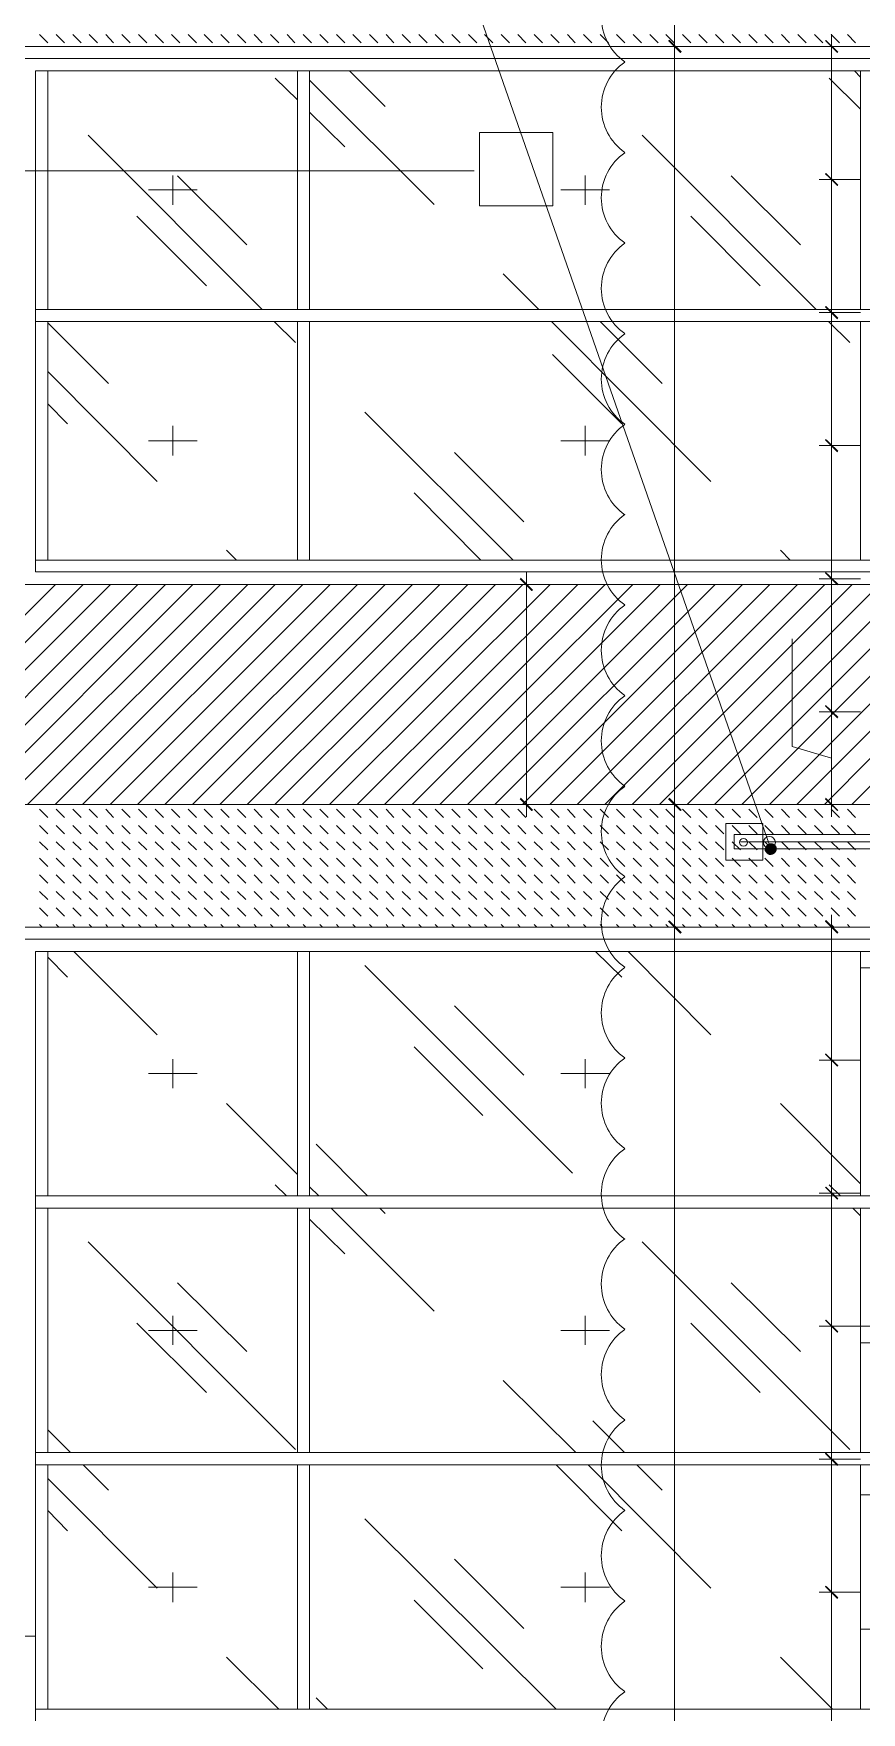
# Model space of a CAD drawing. Header units: millimetres. Extents: x -356862 to 418287, y 0 to 839748.
# Drawn here: x 19.57 to 22.23, y 8.49 to 13.89 of the extents above; entities that cross this region are included whole.
import ezdxf

# ---------------------------------------------------------------- set-up
doc = ezdxf.new("R2010")
doc.units = ezdxf.units.MM
doc.layers.add('PDF _Геометрия', color=7, linetype='Continuous', true_color=0xbababa)
doc.layers.add('PDF _Сплошная заливка', color=7, linetype='Continuous', true_color=0xf50000)

msp = doc.modelspace()

# ---------------------------------------------------------------- linework, layer by layer
at = {"layer": 'PDF _Геометрия', "color": 251, "lineweight": 20, "true_color": 0x545454}
msp.add_lwpolyline([(21.9349, 11.2853), (21.9282, 11.3037), (20.255, 16.0985)], dxfattribs=at)
at = {"layer": 'PDF _Геометрия', "color": 7, "lineweight": 18}
for points in [[(21.6316, 13.8119), (21.6316, 14.2835)], [(22.2299, 13.8502), (21.5932, 13.8502), (22.2299, 13.8502), (22.0966, 13.8502)], [(21.6316, 11.3703), (21.6316, 13.8902)], [(22.1366, 13.3836), (22.1366, 13.8902)], [(22.1366, 13.4619), (22.1366, 12.9553)], [(22.1366, 13.0336), (22.1366, 12.527)], [(22.1366, 12.6053), (22.1366, 12.0986)], [(22.1366, 12.177), (22.1366, 11.6703)], [(22.1899, 12.1186), (21.1149, 12.1186)], [(21.1549, 11.3703), (21.1549, 12.1586)], [(22.1366, 11.5587), (22.0099, 11.597), (22.0099, 11.9436)], [(22.1366, 11.7486), (22.1366, 11.3703)], [(22.2299, 11.7087), (22.0966, 11.7087), (22.1899, 11.7087)], [(22.0966, 11.4103), (22.1899, 11.4103), (21.1149, 11.4103)], [(21.6316, 10.977), (21.6316, 11.4487)], [(21.6316, 7.6705), (21.6316, 11.0553)], [(22.1366, 10.5487), (22.1366, 11.0553)], [(22.2299, 11.0153), (21.5932, 11.0153), (22.2299, 11.0153), (22.0966, 11.0153)], [(22.2299, 10.8837), (24.1181, 10.8837)], [(22.1366, 10.1204), (22.1366, 10.627)], [(22.1366, 10.1987), (22.1366, 9.6921)], [(22.1366, 9.7704), (22.1366, 9.2637)], [(24.1031, 9.6771), (22.2299, 9.6771)], [(22.1366, 9.3421), (22.1366, 8.8354)], [(23.9148, 9.1871), (22.2299, 9.1871)], [(22.1366, 8.9138), (22.1366, 8.4071)], [(19.575, 8.7321), (18.985, 8.7321)], [(22.2299, 8.7554), (23.7248, 8.7554)]]:
    msp.add_lwpolyline(points, dxfattribs=at)
for points in [[(25.5764, 13.8502), (25.5764, 14.2452), (16.6618, 14.2452), (16.6618, 13.8502)], [(22.0966, 13.4219), (22.2299, 13.4219)], [(22.0966, 12.9936), (22.2299, 12.9936)], [(22.0966, 12.5653), (22.2299, 12.5653)], [(22.0966, 12.137), (22.2299, 12.137)], [(24.6315, 11.0153), (24.6315, 11.252), (24.7248, 11.252), (24.7248, 11.4103), (16.6618, 11.4103), (16.6618, 11.0153)], [(21.5932, 11.4103), (22.2299, 11.4103)], [(22.0966, 10.587), (22.2299, 10.587)], [(22.0966, 10.1587), (22.2299, 10.1587)], [(22.0966, 9.7304), (22.2949, 9.7304)], [(22.0966, 9.3021), (22.2299, 9.3021)], [(22.0966, 8.8738), (22.2299, 8.8738)]]:
    msp.add_lwpolyline(points, close=True, dxfattribs=at)
at = {"layer": 'PDF _Геометрия', "color": 1, "lineweight": 20}
msp.add_lwpolyline([(21.7482, 14.1052, 0.52057), (21.4715, 14.0913, 0.52054), (21.4712, 13.801)], format="xyb", dxfattribs=at)
at = {"layer": 'PDF _Геометрия', "color": 161, "lineweight": 9, "true_color": 0x7f9fff}
msp.add_lwpolyline([(15.9051, 11.4103), (15.9051, 13.8502), (16.2285, 13.8502), (16.2285, 12.1186), (19.025, 12.1186), (19.025, 13.8502), (19.5367, 13.8502), (19.5367, 12.1186), (22.2682, 12.1186), (22.2682, 11.4103)], close=True, dxfattribs=at)
at = {"layer": 'PDF _Геометрия', "color": 7, "lineweight": 9}
for points in [[(22.3282, 13.8502), (22.2682, 13.8502), (16.6618, 13.8502)], [(16.6618, 11.4103), (22.2682, 11.4103), (22.3532, 11.4103)], [(22.3149, 11.0153), (22.2682, 11.0153), (16.6618, 11.0153)]]:
    msp.add_lwpolyline(points, dxfattribs=at)
at = {"layer": 'PDF _Геометрия', "color": 7, "lineweight": 5}
msp.add_lwpolyline([(22.2682, 12.1186), (19.5367, 12.1186), (19.5367, 13.8502)], dxfattribs=at)
at = {"layer": 'PDF _Геометрия', "lineweight": 18}
for points in [[(19.615, 13.8619), (19.5883, 13.8886)], [(19.6683, 13.8619), (19.6417, 13.8886)], [(19.7217, 13.8619), (19.695, 13.8886)], [(19.775, 13.8619), (19.7483, 13.8886)], [(19.8267, 13.8619), (19.8017, 13.8886)], [(19.88, 13.8619), (19.8533, 13.8886)], [(19.9333, 13.8619), (19.9067, 13.8886)], [(19.9866, 13.8619), (19.96, 13.8886)], [(20.04, 13.8619), (20.0133, 13.8886)], [(20.0933, 13.8619), (20.0666, 13.8886)], [(20.145, 13.8619), (20.1183, 13.8886)], [(20.1983, 13.8619), (20.1716, 13.8886)], [(20.2516, 13.8619), (20.225, 13.8886)], [(20.305, 13.8619), (20.2783, 13.8886)], [(20.3583, 13.8619), (20.3316, 13.8886)], [(20.41, 13.8619), (20.385, 13.8886)], [(20.4633, 13.8619), (20.4366, 13.8886)], [(20.5166, 13.8619), (20.49, 13.8886)], [(20.57, 13.8619), (20.5433, 13.8886)], [(20.6233, 13.8619), (20.5966, 13.8886)], [(20.6766, 13.8619), (20.65, 13.8886)], [(20.7283, 13.8619), (20.7033, 13.8886)], [(20.7816, 13.8619), (20.7549, 13.8886)], [(20.8349, 13.8619), (20.8083, 13.8886)], [(20.8883, 13.8619), (20.8616, 13.8886)], [(20.9416, 13.8619), (20.9149, 13.8886)], [(20.9949, 13.8619), (20.9683, 13.8886)], [(21.0466, 13.8619), (21.0199, 13.8886)], [(21.0999, 13.8619), (21.0733, 13.8886)], [(21.1533, 13.8619), (21.1266, 13.8886)], [(21.2066, 13.8619), (21.1799, 13.8886)], [(21.2599, 13.8619), (21.2333, 13.8886)], [(21.3116, 13.8619), (21.2866, 13.8886)], [(21.3649, 13.8619), (21.3383, 13.8886)], [(21.4183, 13.8619), (21.3916, 13.8886)], [(21.4716, 13.8619), (21.4449, 13.8886)], [(21.5249, 13.8619), (21.4983, 13.8886)], [(21.5782, 13.8619), (21.5516, 13.8886)], [(21.6299, 13.8619), (21.6032, 13.8886)], [(21.6832, 13.8619), (21.6566, 13.8886)], [(21.7366, 13.8619), (21.7099, 13.8886)], [(21.7899, 13.8619), (21.7632, 13.8886)], [(21.8432, 13.8619), (21.8166, 13.8886)], [(21.8966, 13.8619), (21.8699, 13.8886)], [(21.9482, 13.8619), (21.9216, 13.8886)], [(22.0016, 13.8619), (21.9749, 13.8886)], [(22.0549, 13.8619), (22.0282, 13.8886)], [(22.1082, 13.8619), (22.0816, 13.8886)], [(22.1616, 13.8619), (22.1349, 13.8886)], [(22.2132, 13.8619), (22.1882, 13.8886)], [(19.615, 11.3687), (19.5883, 11.3953)], [(19.6683, 11.3687), (19.6417, 11.3953)], [(19.7217, 11.3687), (19.695, 11.3953)], [(19.775, 11.3687), (19.7483, 11.3953)], [(19.8267, 11.3687), (19.8017, 11.3953)], [(19.88, 11.3687), (19.8533, 11.3953)], [(19.9333, 11.3687), (19.9067, 11.3953)], [(19.9866, 11.3687), (19.96, 11.3953)], [(20.04, 11.3687), (20.0133, 11.3953)], [(20.0933, 11.3687), (20.0666, 11.3953)], [(20.145, 11.3687), (20.1183, 11.3953)], [(20.1983, 11.3687), (20.1716, 11.3953)], [(20.2516, 11.3687), (20.225, 11.3953)], [(20.305, 11.3687), (20.2783, 11.3953)], [(20.3583, 11.3687), (20.3316, 11.3953)], [(20.41, 11.3687), (20.385, 11.3953)], [(20.4633, 11.3687), (20.4366, 11.3953)], [(20.5166, 11.3687), (20.49, 11.3953)], [(20.57, 11.3687), (20.5433, 11.3953)], [(20.6233, 11.3687), (20.5966, 11.3953)], [(20.6766, 11.3687), (20.65, 11.3953)], [(20.7283, 11.3687), (20.7033, 11.3953)], [(20.7816, 11.3687), (20.7549, 11.3953)], [(20.8349, 11.3687), (20.8083, 11.3953)], [(20.8883, 11.3687), (20.8616, 11.3953)], [(20.9416, 11.3687), (20.9149, 11.3953)], [(20.9949, 11.3687), (20.9683, 11.3953)], [(21.0466, 11.3687), (21.0199, 11.3953)], [(21.0999, 11.3687), (21.0733, 11.3953)], [(21.1533, 11.3687), (21.1266, 11.3953)], [(21.2066, 11.3687), (21.1799, 11.3953)], [(21.2599, 11.3687), (21.2333, 11.3953)], [(21.3116, 11.3687), (21.2866, 11.3953)], [(21.3649, 11.3687), (21.3383, 11.3953)], [(21.4183, 11.3687), (21.3916, 11.3953)], [(21.4716, 11.3687), (21.4449, 11.3953)], [(21.5249, 11.3687), (21.4983, 11.3953)], [(21.5782, 11.3687), (21.5516, 11.3953)], [(21.6299, 11.3687), (21.6032, 11.3953)], [(21.6832, 11.3687), (21.6566, 11.3953)], [(21.7366, 11.3687), (21.7099, 11.3953)], [(21.7899, 11.3687), (21.7632, 11.3953)], [(21.8432, 11.3687), (21.8166, 11.3953)], [(21.8966, 11.3687), (21.8699, 11.3953)], [(21.9482, 11.3687), (21.9216, 11.3953)], [(22.0016, 11.3687), (21.9749, 11.3953)], [(22.0549, 11.3687), (22.0282, 11.3953)], [(22.1082, 11.3687), (22.0816, 11.3953)], [(22.1616, 11.3687), (22.1349, 11.3953)], [(22.2132, 11.3687), (22.1882, 11.3953)], [(19.615, 11.3153), (19.5883, 11.342)], [(19.6683, 11.3153), (19.6417, 11.342)], [(19.7217, 11.3153), (19.695, 11.342)], [(19.775, 11.3153), (19.7483, 11.342)], [(19.8267, 11.3153), (19.8017, 11.342)], [(19.88, 11.3153), (19.8533, 11.342)], [(19.9333, 11.3153), (19.9067, 11.342)], [(19.9866, 11.3153), (19.96, 11.342)], [(20.04, 11.3153), (20.0133, 11.342)], [(20.0933, 11.3153), (20.0666, 11.342)], [(20.145, 11.3153), (20.1183, 11.342)], [(20.1983, 11.3153), (20.1716, 11.342)], [(20.2516, 11.3153), (20.225, 11.342)], [(20.305, 11.3153), (20.2783, 11.342)], [(20.3583, 11.3153), (20.3316, 11.342)], [(20.41, 11.3153), (20.385, 11.342)], [(20.4633, 11.3153), (20.4366, 11.342)], [(20.5166, 11.3153), (20.49, 11.342)], [(20.57, 11.3153), (20.5433, 11.342)], [(20.6233, 11.3153), (20.5966, 11.342)], [(20.6766, 11.3153), (20.65, 11.342)], [(20.7283, 11.3153), (20.7033, 11.342)], [(20.7816, 11.3153), (20.7549, 11.342)], [(20.8349, 11.3153), (20.8083, 11.342)], [(20.8883, 11.3153), (20.8616, 11.342)], [(20.9416, 11.3153), (20.9149, 11.342)], [(20.9949, 11.3153), (20.9683, 11.342)], [(21.0466, 11.3153), (21.0199, 11.342)], [(21.0999, 11.3153), (21.0733, 11.342)], [(21.1533, 11.3153), (21.1266, 11.342)], [(21.2066, 11.3153), (21.1799, 11.342)], [(21.2599, 11.3153), (21.2333, 11.342)], [(21.3116, 11.3153), (21.2866, 11.342)], [(21.3649, 11.3153), (21.3383, 11.342)], [(21.4183, 11.3153), (21.3916, 11.342)], [(21.4716, 11.3153), (21.4449, 11.342)], [(21.5249, 11.3153), (21.4983, 11.342)], [(21.5782, 11.3153), (21.5516, 11.342)], [(21.6299, 11.3153), (21.6032, 11.342)], [(21.6832, 11.3153), (21.6566, 11.342)], [(21.7366, 11.3153), (21.7099, 11.342)], [(21.7899, 11.3153), (21.7632, 11.342)], [(21.8432, 11.3153), (21.8166, 11.342)], [(21.8966, 11.3153), (21.8699, 11.342)], [(21.9482, 11.3153), (21.9216, 11.342)], [(22.0016, 11.3153), (21.9749, 11.342)], [(22.0549, 11.3153), (22.0282, 11.342)], [(22.1082, 11.3153), (22.0816, 11.342)], [(22.1616, 11.3153), (22.1349, 11.342)], [(22.2132, 11.3153), (22.1882, 11.342)], [(19.615, 11.2637), (19.5883, 11.2903)], [(19.6683, 11.2637), (19.6417, 11.2903)], [(19.7217, 11.2637), (19.695, 11.2903)], [(19.775, 11.2637), (19.7483, 11.2903)], [(19.8267, 11.2637), (19.8017, 11.2903)], [(19.88, 11.2637), (19.8533, 11.2903)], [(19.9333, 11.2637), (19.9067, 11.2903)], [(19.9866, 11.2637), (19.96, 11.2903)], [(20.04, 11.2637), (20.0133, 11.2903)], [(20.0933, 11.2637), (20.0666, 11.2903)], [(20.145, 11.2637), (20.1183, 11.2903)], [(20.1983, 11.2637), (20.1716, 11.2903)], [(20.2516, 11.2637), (20.225, 11.2903)], [(20.305, 11.2637), (20.2783, 11.2903)], [(20.3583, 11.2637), (20.3316, 11.2903)], [(20.41, 11.2637), (20.385, 11.2903)], [(20.4633, 11.2637), (20.4366, 11.2903)], [(20.5166, 11.2637), (20.49, 11.2903)], [(20.57, 11.2637), (20.5433, 11.2903)], [(20.6233, 11.2637), (20.5966, 11.2903)], [(20.6766, 11.2637), (20.65, 11.2903)], [(20.7283, 11.2637), (20.7033, 11.2903)], [(20.7816, 11.2637), (20.7549, 11.2903)], [(20.8349, 11.2637), (20.8083, 11.2903)], [(20.8883, 11.2637), (20.8616, 11.2903)], [(20.9416, 11.2637), (20.9149, 11.2903)], [(20.9949, 11.2637), (20.9683, 11.2903)], [(21.0466, 11.2637), (21.0199, 11.2903)], [(21.0999, 11.2637), (21.0733, 11.2903)], [(21.1533, 11.2637), (21.1266, 11.2903)], [(21.2066, 11.2637), (21.1799, 11.2903)], [(21.2599, 11.2637), (21.2333, 11.2903)], [(21.3116, 11.2637), (21.2866, 11.2903)], [(21.3649, 11.2637), (21.3383, 11.2903)], [(21.4183, 11.2637), (21.3916, 11.2903)], [(21.4716, 11.2637), (21.4449, 11.2903)], [(21.5249, 11.2637), (21.4983, 11.2903)], [(21.5782, 11.2637), (21.5516, 11.2903)], [(21.6299, 11.2637), (21.6032, 11.2903)], [(21.6832, 11.2637), (21.6566, 11.2903)], [(21.7366, 11.2637), (21.7099, 11.2903)], [(21.7899, 11.2637), (21.7632, 11.2903)], [(21.8432, 11.2637), (21.8166, 11.2903)], [(21.8966, 11.2637), (21.8699, 11.2903)], [(21.9482, 11.2637), (21.9216, 11.2903)], [(22.0016, 11.2637), (21.9749, 11.2903)], [(22.0549, 11.2637), (22.0282, 11.2903)], [(22.1082, 11.2637), (22.0816, 11.2903)], [(22.1616, 11.2637), (22.1349, 11.2903)], [(22.2132, 11.2637), (22.1882, 11.2903)], [(19.615, 11.2103), (19.5883, 11.237)], [(19.6683, 11.2103), (19.6417, 11.237)], [(19.7217, 11.2103), (19.695, 11.237)], [(19.775, 11.2103), (19.7483, 11.237)], [(19.8267, 11.2103), (19.8017, 11.237)], [(19.88, 11.2103), (19.8533, 11.237)], [(19.9333, 11.2103), (19.9067, 11.237)], [(19.9866, 11.2103), (19.96, 11.237)], [(20.04, 11.2103), (20.0133, 11.237)], [(20.0933, 11.2103), (20.0666, 11.237)], [(20.145, 11.2103), (20.1183, 11.237)], [(20.1983, 11.2103), (20.1716, 11.237)], [(20.2516, 11.2103), (20.225, 11.237)], [(20.305, 11.2103), (20.2783, 11.237)], [(20.3583, 11.2103), (20.3316, 11.237)], [(20.41, 11.2103), (20.385, 11.237)], [(20.4633, 11.2103), (20.4366, 11.237)], [(20.5166, 11.2103), (20.49, 11.237)], [(20.57, 11.2103), (20.5433, 11.237)], [(20.6233, 11.2103), (20.5966, 11.237)], [(20.6766, 11.2103), (20.65, 11.237)], [(20.7283, 11.2103), (20.7033, 11.237)], [(20.7816, 11.2103), (20.7549, 11.237)], [(20.8349, 11.2103), (20.8083, 11.237)], [(20.8883, 11.2103), (20.8616, 11.237)], [(20.9416, 11.2103), (20.9149, 11.237)], [(20.9949, 11.2103), (20.9683, 11.237)], [(21.0466, 11.2103), (21.0199, 11.237)], [(21.0999, 11.2103), (21.0733, 11.237)], [(21.1533, 11.2103), (21.1266, 11.237)], [(21.2066, 11.2103), (21.1799, 11.237)], [(21.2599, 11.2103), (21.2333, 11.237)], [(21.3116, 11.2103), (21.2866, 11.237)], [(21.3649, 11.2103), (21.3383, 11.237)], [(21.4183, 11.2103), (21.3916, 11.237)], [(21.4716, 11.2103), (21.4449, 11.237)], [(21.5249, 11.2103), (21.4983, 11.237)], [(21.5782, 11.2103), (21.5516, 11.237)], [(21.6299, 11.2103), (21.6032, 11.237)], [(21.6832, 11.2103), (21.6566, 11.237)], [(21.7366, 11.2103), (21.7099, 11.237)], [(21.7899, 11.2103), (21.7632, 11.237)], [(21.8432, 11.2103), (21.8166, 11.237)], [(21.8966, 11.2103), (21.8699, 11.237)], [(21.9482, 11.2103), (21.9216, 11.237)], [(22.0016, 11.2103), (21.9749, 11.237)], [(22.0549, 11.2103), (22.0282, 11.237)], [(22.1082, 11.2103), (22.0816, 11.237)], [(22.1616, 11.2103), (22.1349, 11.237)], [(22.2132, 11.2103), (22.1882, 11.237)], [(19.615, 11.157), (19.5883, 11.1837)], [(19.6683, 11.157), (19.6417, 11.1837)], [(19.7217, 11.157), (19.695, 11.1837)], [(19.775, 11.157), (19.7483, 11.1837)], [(19.8267, 11.157), (19.8017, 11.1837)], [(19.88, 11.157), (19.8533, 11.1837)], [(19.9333, 11.157), (19.9067, 11.1837)], [(19.9866, 11.157), (19.96, 11.1837)], [(20.04, 11.157), (20.0133, 11.1837)], [(20.0933, 11.157), (20.0666, 11.1837)], [(20.145, 11.157), (20.1183, 11.1837)], [(20.1983, 11.157), (20.1716, 11.1837)], [(20.2516, 11.157), (20.225, 11.1837)], [(20.305, 11.157), (20.2783, 11.1837)], [(20.3583, 11.157), (20.3316, 11.1837)], [(20.41, 11.157), (20.385, 11.1837)], [(20.4633, 11.157), (20.4366, 11.1837)], [(20.5166, 11.157), (20.49, 11.1837)], [(20.57, 11.157), (20.5433, 11.1837)], [(20.6233, 11.157), (20.5966, 11.1837)], [(20.6766, 11.157), (20.65, 11.1837)], [(20.7283, 11.157), (20.7033, 11.1837)], [(20.7816, 11.157), (20.7549, 11.1837)], [(20.8349, 11.157), (20.8083, 11.1837)], [(20.8883, 11.157), (20.8616, 11.1837)], [(20.9416, 11.157), (20.9149, 11.1837)], [(20.9949, 11.157), (20.9683, 11.1837)], [(21.0466, 11.157), (21.0199, 11.1837)], [(21.0999, 11.157), (21.0733, 11.1837)], [(21.1533, 11.157), (21.1266, 11.1837)], [(21.2066, 11.157), (21.1799, 11.1837)], [(21.2599, 11.157), (21.2333, 11.1837)], [(21.3116, 11.157), (21.2866, 11.1837)], [(21.3649, 11.157), (21.3383, 11.1837)], [(21.4183, 11.157), (21.3916, 11.1837)], [(21.4716, 11.157), (21.4449, 11.1837)], [(21.5249, 11.157), (21.4983, 11.1837)], [(21.5782, 11.157), (21.5516, 11.1837)], [(21.6299, 11.157), (21.6032, 11.1837)], [(21.6832, 11.157), (21.6566, 11.1837)], [(21.7366, 11.157), (21.7099, 11.1837)], [(21.7899, 11.157), (21.7632, 11.1837)], [(21.8432, 11.157), (21.8166, 11.1837)], [(21.8966, 11.157), (21.8699, 11.1837)], [(21.9482, 11.157), (21.9216, 11.1837)], [(22.0016, 11.157), (21.9749, 11.1837)], [(22.0549, 11.157), (22.0282, 11.1837)], [(22.1082, 11.157), (22.0816, 11.1837)], [(22.1616, 11.157), (22.1349, 11.1837)], [(22.2132, 11.157), (22.1882, 11.1837)], [(19.615, 11.1037), (19.5883, 11.1303)], [(19.6683, 11.1037), (19.6417, 11.1303)], [(19.7217, 11.1037), (19.695, 11.1303)], [(19.775, 11.1037), (19.7483, 11.1303)], [(19.8267, 11.1037), (19.8017, 11.1303)], [(19.88, 11.1037), (19.8533, 11.1303)], [(19.9333, 11.1037), (19.9067, 11.1303)], [(19.9866, 11.1037), (19.96, 11.1303)], [(20.04, 11.1037), (20.0133, 11.1303)], [(20.0933, 11.1037), (20.0666, 11.1303)], [(20.145, 11.1037), (20.1183, 11.1303)], [(20.1983, 11.1037), (20.1716, 11.1303)], [(20.2516, 11.1037), (20.225, 11.1303)], [(20.305, 11.1037), (20.2783, 11.1303)], [(20.3583, 11.1037), (20.3316, 11.1303)], [(20.41, 11.1037), (20.385, 11.1303)], [(20.4633, 11.1037), (20.4366, 11.1303)], [(20.5166, 11.1037), (20.49, 11.1303)], [(20.57, 11.1037), (20.5433, 11.1303)], [(20.6233, 11.1037), (20.5966, 11.1303)], [(20.6766, 11.1037), (20.65, 11.1303)], [(20.7283, 11.1037), (20.7033, 11.1303)], [(20.7816, 11.1037), (20.7549, 11.1303)], [(20.8349, 11.1037), (20.8083, 11.1303)], [(20.8883, 11.1037), (20.8616, 11.1303)], [(20.9416, 11.1037), (20.9149, 11.1303)], [(20.9949, 11.1037), (20.9683, 11.1303)], [(21.0466, 11.1037), (21.0199, 11.1303)], [(21.0999, 11.1037), (21.0733, 11.1303)], [(21.1533, 11.1037), (21.1266, 11.1303)], [(21.2066, 11.1037), (21.1799, 11.1303)], [(21.2599, 11.1037), (21.2333, 11.1303)], [(21.3116, 11.1037), (21.2866, 11.1303)], [(21.3649, 11.1037), (21.3383, 11.1303)], [(21.4183, 11.1037), (21.3916, 11.1303)], [(21.4716, 11.1037), (21.4449, 11.1303)], [(21.5249, 11.1037), (21.4983, 11.1303)], [(21.5782, 11.1037), (21.5516, 11.1303)], [(21.6299, 11.1037), (21.6032, 11.1303)], [(21.6832, 11.1037), (21.6566, 11.1303)], [(21.7366, 11.1037), (21.7099, 11.1303)], [(21.7899, 11.1037), (21.7632, 11.1303)], [(21.8432, 11.1037), (21.8166, 11.1303)], [(21.8966, 11.1037), (21.8699, 11.1303)], [(21.9482, 11.1037), (21.9216, 11.1303)], [(22.0016, 11.1037), (21.9749, 11.1303)], [(22.0549, 11.1037), (22.0282, 11.1303)], [(22.1082, 11.1037), (22.0816, 11.1303)], [(22.1616, 11.1037), (22.1349, 11.1303)], [(22.2132, 11.1037), (22.1882, 11.1303)], [(19.615, 11.0503), (19.5883, 11.077)], [(19.6683, 11.0503), (19.6417, 11.077)], [(19.7217, 11.0503), (19.695, 11.077)], [(19.775, 11.0503), (19.7483, 11.077)], [(19.8267, 11.0503), (19.8017, 11.077)], [(19.88, 11.0503), (19.8533, 11.077)], [(19.9333, 11.0503), (19.9067, 11.077)], [(19.9866, 11.0503), (19.96, 11.077)], [(20.04, 11.0503), (20.0133, 11.077)], [(20.0933, 11.0503), (20.0666, 11.077)], [(20.145, 11.0503), (20.1183, 11.077)], [(20.1983, 11.0503), (20.1716, 11.077)], [(20.2516, 11.0503), (20.225, 11.077)], [(20.305, 11.0503), (20.2783, 11.077)], [(20.3583, 11.0503), (20.3316, 11.077)], [(20.41, 11.0503), (20.385, 11.077)], [(20.4633, 11.0503), (20.4366, 11.077)], [(20.5166, 11.0503), (20.49, 11.077)], [(20.57, 11.0503), (20.5433, 11.077)], [(20.6233, 11.0503), (20.5966, 11.077)], [(20.6766, 11.0503), (20.65, 11.077)], [(20.7283, 11.0503), (20.7033, 11.077)], [(20.7816, 11.0503), (20.7549, 11.077)], [(20.8349, 11.0503), (20.8083, 11.077)], [(20.8883, 11.0503), (20.8616, 11.077)], [(20.9416, 11.0503), (20.9149, 11.077)], [(20.9949, 11.0503), (20.9683, 11.077)], [(21.0466, 11.0503), (21.0199, 11.077)], [(21.0999, 11.0503), (21.0733, 11.077)], [(21.1533, 11.0503), (21.1266, 11.077)], [(21.2066, 11.0503), (21.1799, 11.077)], [(21.2599, 11.0503), (21.2333, 11.077)], [(21.3116, 11.0503), (21.2866, 11.077)], [(21.3649, 11.0503), (21.3383, 11.077)], [(21.4183, 11.0503), (21.3916, 11.077)], [(21.4716, 11.0503), (21.4449, 11.077)], [(21.5249, 11.0503), (21.4983, 11.077)], [(21.5782, 11.0503), (21.5516, 11.077)], [(21.6299, 11.0503), (21.6032, 11.077)], [(21.6832, 11.0503), (21.6566, 11.077)], [(21.7366, 11.0503), (21.7099, 11.077)], [(21.7899, 11.0503), (21.7632, 11.077)], [(21.8432, 11.0503), (21.8166, 11.077)], [(21.8966, 11.0503), (21.8699, 11.077)], [(21.9482, 11.0503), (21.9216, 11.077)], [(22.0016, 11.0503), (21.9749, 11.077)], [(22.0549, 11.0503), (22.0282, 11.077)], [(22.1082, 11.0503), (22.0816, 11.077)], [(22.1616, 11.0503), (22.1349, 11.077)], [(22.2132, 11.0503), (22.1882, 11.077)], [(19.5967, 11.0153), (19.5883, 11.0237)], [(19.65, 11.0153), (19.6417, 11.0237)], [(19.7033, 11.0153), (19.695, 11.0237)], [(19.7567, 11.0153), (19.7483, 11.0237)], [(19.8083, 11.0153), (19.8017, 11.0237)], [(19.8617, 11.0153), (19.8533, 11.0237)], [(19.915, 11.0153), (19.9067, 11.0237)], [(19.9683, 11.0153), (19.96, 11.0237)], [(20.0216, 11.0153), (20.0133, 11.0237)], [(20.075, 11.0153), (20.0666, 11.0237)], [(20.1266, 11.0153), (20.1183, 11.0237)], [(20.18, 11.0153), (20.1716, 11.0237)], [(20.2333, 11.0153), (20.225, 11.0237)], [(20.2866, 11.0153), (20.2783, 11.0237)], [(20.34, 11.0153), (20.3316, 11.0237)], [(20.3933, 11.0153), (20.385, 11.0237)], [(20.445, 11.0153), (20.4366, 11.0237)], [(20.4983, 11.0153), (20.49, 11.0237)], [(20.5516, 11.0153), (20.5433, 11.0237)], [(20.605, 11.0153), (20.5966, 11.0237)], [(20.6583, 11.0153), (20.65, 11.0237)], [(20.71, 11.0153), (20.7033, 11.0237)], [(20.7633, 11.0153), (20.7549, 11.0237)], [(20.8166, 11.0153), (20.8083, 11.0237)], [(20.8699, 11.0153), (20.8616, 11.0237)], [(20.9233, 11.0153), (20.9149, 11.0237)], [(20.9766, 11.0153), (20.9683, 11.0237)], [(21.0283, 11.0153), (21.0199, 11.0237)], [(21.0816, 11.0153), (21.0733, 11.0237)], [(21.1349, 11.0153), (21.1266, 11.0237)], [(21.1883, 11.0153), (21.1799, 11.0237)], [(21.2416, 11.0153), (21.2333, 11.0237)], [(21.2933, 11.0153), (21.2866, 11.0237)], [(21.3466, 11.0153), (21.3383, 11.0237)], [(21.3999, 11.0153), (21.3916, 11.0237)], [(21.4533, 11.0153), (21.4449, 11.0237)], [(21.5066, 11.0153), (21.4983, 11.0237)], [(21.5599, 11.0153), (21.5516, 11.0237)], [(21.6116, 11.0153), (21.6032, 11.0237)], [(21.6649, 11.0153), (21.6566, 11.0237)], [(21.7182, 11.0153), (21.7099, 11.0237)], [(21.7716, 11.0153), (21.7632, 11.0237)], [(21.8249, 11.0153), (21.8166, 11.0237)], [(21.8782, 11.0153), (21.8699, 11.0237)], [(21.9299, 11.0153), (21.9216, 11.0237)], [(21.9832, 11.0153), (21.9749, 11.0237)], [(22.0366, 11.0153), (22.0282, 11.0237)], [(22.0899, 11.0153), (22.0816, 11.0237)], [(22.1432, 11.0153), (22.1349, 11.0237)], [(22.1949, 11.0153), (22.1882, 11.0237)]]:
    msp.add_lwpolyline(points, dxfattribs=at)
at = {"layer": 'PDF _Геометрия', "color": 252, "lineweight": 5, "true_color": 0x989898}
for points in [[(19.5367, 13.8119), (19.595, 13.8119), (20.4383, 13.8119), (22.2682, 13.8119), (22.2682, 13.7719), (22.2682, 13.0036), (22.2299, 13.0036), (22.2299, 13.7719), (22.2682, 13.7719), (20.4383, 13.7719), (19.595, 13.7719)], [(19.5367, 10.977), (19.595, 10.977), (20.4383, 10.977), (22.2682, 10.977), (22.2682, 10.937), (22.2682, 10.1504), (22.2299, 10.1504), (22.2299, 10.937), (22.2682, 10.937), (20.4383, 10.937), (19.595, 10.937)]]:
    msp.add_lwpolyline(points, dxfattribs=at)
for points in [[(19.615, 13.0036), (19.575, 13.0036), (19.575, 13.7719), (19.615, 13.7719)], [(20.4566, 13.0036), (20.4183, 13.0036), (20.4183, 13.7719), (20.4566, 13.7719)], [(20.4383, 13.0036), (22.2682, 13.0036), (22.2682, 12.9653), (22.2682, 12.197), (22.2299, 12.197), (22.2299, 12.9653), (22.2682, 12.9653), (20.4383, 12.9653), (19.575, 12.9653), (19.575, 13.0036)], [(19.615, 12.197), (19.575, 12.197), (19.575, 12.9653), (19.615, 12.9653)], [(20.4566, 12.197), (20.4183, 12.197), (20.4183, 12.9653), (20.4566, 12.9653)], [(20.4383, 12.197), (22.2682, 12.197), (22.2682, 12.1586), (20.4383, 12.1586), (19.575, 12.1586), (19.575, 12.197)], [(19.615, 10.1504), (19.575, 10.1504), (19.575, 10.937), (19.615, 10.937)], [(20.4566, 10.1504), (20.4183, 10.1504), (20.4183, 10.937), (20.4566, 10.937)], [(20.4383, 10.1504), (22.2682, 10.1504), (22.2682, 10.1104), (22.2682, 9.3237), (22.2299, 9.3237), (22.2299, 10.1104), (22.2682, 10.1104), (20.4383, 10.1104), (19.575, 10.1104), (19.575, 10.1504)], [(19.615, 9.3237), (19.575, 9.3237), (19.575, 10.1104), (19.615, 10.1104)], [(20.4566, 9.3237), (20.4183, 9.3237), (20.4183, 10.1104), (20.4566, 10.1104)], [(20.4383, 9.3237), (22.2682, 9.3237), (22.2682, 9.2837), (22.2682, 8.4971), (22.2299, 8.4971), (22.2299, 9.2837), (22.2682, 9.2837), (20.4383, 9.2837), (19.575, 9.2837), (19.575, 9.3237)], [(19.615, 8.4971), (19.575, 8.4971), (19.575, 9.2837), (19.615, 9.2837)], [(20.4566, 8.4971), (20.4183, 8.4971), (20.4183, 9.2837), (20.4566, 9.2837)], [(20.4383, 8.4971), (22.2682, 8.4971), (22.2682, 8.4571), (20.4383, 8.4571), (19.575, 8.4571), (19.575, 8.4971)]]:
    msp.add_lwpolyline(points, close=True, dxfattribs=at)
at = {"layer": 'PDF _Геометрия', "color": 254, "lineweight": 5, "true_color": 0xdcdcdc}
for points in [[(20.4183, 13.6786), (20.3466, 13.7486)], [(20.8583, 13.3419), (20.4566, 13.7419)], [(20.7, 13.6569), (20.585, 13.7719)], [(22.2299, 13.6486), (22.1282, 13.7486)], [(22.2299, 13.7519), (22.2099, 13.7719)], [(20.57, 13.5269), (20.4566, 13.6386)], [(20.305, 13.0036), (19.745, 13.5652)], [(22.0866, 13.0036), (21.5266, 13.5652)], [(20.0166, 13.4352), (20.0166, 13.3403)], [(20.255, 13.2119), (20.0316, 13.4336)], [(21.3433, 13.4352), (21.3433, 13.3403)], [(22.0366, 13.2119), (21.8132, 13.4336)], [(19.9383, 13.3886), (20.095, 13.3886)], [(21.2649, 13.3886), (21.4216, 13.3886)], [(20.125, 13.0803), (19.9017, 13.3036)], [(21.9066, 13.0803), (21.6832, 13.3036)], [(21.1949, 13.0036), (21.0799, 13.1186)], [(19.81, 12.7653), (19.615, 12.9603)], [(20.4116, 12.8969), (20.3433, 12.9653)], [(21.7482, 12.4503), (21.2349, 12.9653)], [(21.5916, 12.7653), (21.3916, 12.9653)], [(22.1949, 12.8969), (22.1266, 12.9653)], [(21.4616, 12.6353), (21.2383, 12.8586)], [(19.9666, 12.4503), (19.615, 12.8036)], [(19.6783, 12.6353), (19.615, 12.7003)], [(21.1116, 12.197), (20.635, 12.6736)], [(20.0166, 12.6286), (20.0166, 12.5336)], [(21.3433, 12.6286), (21.3433, 12.5336)], [(19.9383, 12.5803), (20.095, 12.5803)], [(21.1466, 12.3203), (20.9233, 12.5436)], [(21.2649, 12.5803), (21.4216, 12.5803)], [(21.0083, 12.197), (20.7933, 12.4136)], [(20.2216, 12.197), (20.19, 12.2286)], [(22.0032, 12.197), (21.9716, 12.2286)], [(19.6783, 10.8537), (19.615, 10.9187)], [(19.9666, 10.6687), (19.6983, 10.937)], [(21.4616, 10.8537), (21.3766, 10.937)], [(21.7482, 10.6687), (21.4816, 10.937)], [(21.3033, 10.2237), (20.635, 10.892)], [(21.1466, 10.5387), (20.9233, 10.762)], [(21.0149, 10.4087), (20.7933, 10.6304)], [(19.9383, 10.5437), (20.095, 10.5437)], [(20.0166, 10.5904), (20.0166, 10.497)], [(21.2649, 10.5437), (21.4216, 10.5437)], [(21.3433, 10.5904), (21.3433, 10.497)], [(20.4183, 10.2187), (20.19, 10.447)], [(22.2299, 10.1887), (21.9716, 10.447)], [(20.6433, 10.1504), (20.4783, 10.317)], [(20.3833, 10.1504), (20.3466, 10.1854)], [(20.4866, 10.1504), (20.4566, 10.1787)], [(22.1649, 10.1504), (22.1282, 10.1854)], [(20.8583, 9.7787), (20.5266, 10.1104)], [(20.7, 10.0937), (20.6833, 10.1104)], [(22.2299, 10.0854), (22.2049, 10.1104)], [(20.57, 9.9637), (20.4566, 10.0754)], [(20.4116, 9.3337), (19.745, 10.0021)], [(22.1949, 9.3337), (21.5266, 10.0021)], [(20.255, 9.6487), (20.0316, 9.8704)], [(22.0366, 9.6487), (21.8132, 9.8704)], [(20.125, 9.5171), (19.9017, 9.7404)], [(20.0166, 9.7637), (20.0166, 9.6704)], [(21.3433, 9.7637), (21.3433, 9.6704)], [(21.9066, 9.5171), (21.6832, 9.7404)], [(19.9383, 9.7171), (20.095, 9.7171)], [(21.2649, 9.7171), (21.4216, 9.7171)], [(21.3133, 9.3237), (21.0799, 9.5554)], [(21.4699, 9.3237), (21.3683, 9.4254)], [(19.6883, 9.3237), (19.615, 9.3971)], [(19.81, 9.2021), (19.7283, 9.2837)], [(21.4616, 9.0721), (21.2499, 9.2837)], [(21.7482, 8.8871), (21.3533, 9.2837)], [(21.5916, 9.2021), (21.5099, 9.2837)], [(19.9666, 8.8871), (19.615, 9.2404)], [(19.6783, 9.0721), (19.615, 9.1371)], [(21.2499, 8.4971), (20.635, 9.1104)], [(21.1466, 8.7571), (20.9233, 8.9804)], [(20.0166, 8.9371), (20.0166, 8.8421)], [(21.3433, 8.9371), (21.3433, 8.8421)], [(19.9383, 8.8904), (20.095, 8.8904)], [(21.2649, 8.8904), (21.4216, 8.8904)], [(21.0149, 8.6271), (20.7933, 8.8488)], [(20.3583, 8.4971), (20.19, 8.6654)], [(22.1399, 8.4971), (21.9716, 8.6654)], [(20.515, 8.4971), (20.4783, 8.5338)]]:
    msp.add_lwpolyline(points, dxfattribs=at)
at = {"layer": 'PDF _Геометрия', "color": 252, "lineweight": 18, "true_color": 0x989898}
for points in [[(21.0033, 13.5736), (21.0033, 13.3369), (21.2399, 13.3369), (21.2399, 13.5736)], [(21.9149, 11.2303), (21.9149, 11.3487), (21.7966, 11.3487), (21.7966, 11.2303)], [(21.9149, 11.2303), (21.9149, 11.3487), (21.7966, 11.3487), (21.7966, 11.2303)], [(22.9382, 11.3137), (21.8232, 11.3137), (21.8232, 11.267), (22.9382, 11.267)], [(22.9382, 11.3137), (21.8232, 11.3137), (21.8232, 11.267), (22.9382, 11.267)], [(22.7565, 11.2903), (21.8432, 11.2903)]]:
    msp.add_lwpolyline(points, close=True, dxfattribs=at)
msp.add_lwpolyline([(20.9866, 13.4502), (15.9051, 13.4502)], dxfattribs=at)
at = {"layer": 'PDF _Геометрия', "color": 161, "lineweight": 9, "true_color": 0x7f9fff}
for points in [[(19.64, 12.1186), (18.9317, 11.4103)], [(19.7283, 12.1186), (19.02, 11.4103)], [(19.8167, 12.1186), (19.1083, 11.4103)], [(19.905, 12.1186), (19.1967, 11.4103)], [(19.9933, 12.1186), (19.285, 11.4103)], [(20.0816, 12.1186), (19.3733, 11.4103)], [(20.17, 12.1186), (19.4617, 11.4103)], [(20.2583, 12.1186), (19.55, 11.4103)], [(20.3466, 12.1186), (19.6383, 11.4103)], [(20.435, 12.1186), (19.7267, 11.4103)], [(20.5233, 12.1186), (19.815, 11.4103)], [(20.6116, 12.1186), (19.9033, 11.4103)], [(20.7, 12.1186), (19.9916, 11.4103)], [(20.7883, 12.1186), (20.08, 11.4103)], [(20.8766, 12.1186), (20.1683, 11.4103)], [(20.9666, 12.1186), (20.2566, 11.4103)], [(21.0549, 12.1186), (20.345, 11.4103)], [(21.1433, 12.1186), (20.4333, 11.4103)], [(21.2316, 12.1186), (20.5216, 11.4103)], [(21.3199, 12.1186), (20.61, 11.4103)], [(21.4083, 12.1186), (20.6983, 11.4103)], [(21.4966, 12.1186), (20.7866, 11.4103)], [(21.5849, 12.1186), (20.8766, 11.4103)], [(21.6732, 12.1186), (20.9649, 11.4103)], [(21.7616, 12.1186), (21.0533, 11.4103)], [(21.8499, 12.1186), (21.1416, 11.4103)], [(21.9382, 12.1186), (21.2299, 11.4103)], [(22.0266, 12.1186), (21.3183, 11.4103)], [(22.1149, 12.1186), (21.4066, 11.4103)], [(22.2032, 12.1186), (21.4949, 11.4103)], [(22.2682, 12.0953), (21.5832, 11.4103)], [(22.2682, 12.007), (21.6716, 11.4103)], [(22.2682, 11.9186), (21.7599, 11.4103)], [(22.2682, 11.8303), (21.8482, 11.4103)], [(22.2682, 11.742), (21.9366, 11.4103)], [(22.2682, 11.6537), (22.0249, 11.4103)], [(22.2682, 11.5653), (22.1132, 11.4103)], [(22.2682, 11.477), (22.2016, 11.4103)]]:
    msp.add_lwpolyline(points, dxfattribs=at)
at = {"layer": 'PDF _Геометрия', "color": 252, "lineweight": 18, "true_color": 0x989898}
for centre, radius in [((21.8531, 11.2881), 0.0125), ((21.8531, 11.2881), 0.0125), ((21.9364, 11.2881), 0.0192), ((21.9364, 11.2881), 0.0192)]:
    msp.add_circle(centre, radius, dxfattribs=at)
at = {"layer": 'PDF _Геометрия', "color": 1, "lineweight": 20}
for centre in [(21.5731, 13.6547), (21.5731, 13.3631), (21.5731, 13.0714), (21.5731, 12.7797), (21.5731, 12.4881), (21.5731, 12.1981), (21.5731, 11.9064), (21.5731, 11.6147), (21.5731, 11.3231), (21.5731, 11.0314), (21.5731, 10.7397), (21.5731, 10.4481), (21.5731, 10.1564), (21.5731, 9.8664), (21.5731, 9.5747), (21.5731, 9.2831), (21.5731, 8.9914), (21.5731, 8.6997), (21.5731, 8.4081)]:
    msp.add_arc(centre, 0.1775, 125.0024, 234.9976, dxfattribs=at)
at = {"layer": 'PDF _Сплошная заливка', "color": 7, "transparency": 33554559}
for points in [[(21.6549, 13.8336), (21.6099, 13.8686), (21.6149, 13.8719)], [(21.6149, 13.8719), (21.6099, 13.8686), (21.6549, 13.8336)], [(21.6499, 13.8286), (21.6549, 13.8336), (21.6099, 13.8686)], [(21.6099, 13.8686), (21.6549, 13.8336), (21.6499, 13.8286)], [(22.1582, 13.8336), (22.1149, 13.8686), (22.1182, 13.8719)], [(22.1549, 13.8286), (22.1582, 13.8336), (22.1149, 13.8686)], [(22.1182, 13.4436), (22.1149, 13.4402), (22.1582, 13.4052)], [(22.1582, 13.4052), (22.1149, 13.4402), (22.1182, 13.4436)], [(22.1149, 13.4402), (22.1582, 13.4052), (22.1549, 13.4002)], [(22.1549, 13.4002), (22.1582, 13.4052), (22.1149, 13.4402)], [(22.1182, 13.0153), (22.1149, 13.0119), (22.1582, 12.9769)], [(22.1582, 12.9769), (22.1149, 13.0119), (22.1182, 13.0153)], [(22.1149, 13.0119), (22.1582, 12.9769), (22.1549, 12.9719)], [(22.1549, 12.9719), (22.1582, 12.9769), (22.1149, 13.0119)], [(22.1182, 12.5869), (22.1149, 12.5836), (22.1582, 12.5486)], [(22.1582, 12.5486), (22.1149, 12.5836), (22.1182, 12.5869)], [(22.1149, 12.5836), (22.1582, 12.5486), (22.1549, 12.5436)], [(22.1549, 12.5436), (22.1582, 12.5486), (22.1149, 12.5836)], [(21.1766, 12.1003), (21.1333, 12.1353), (21.1366, 12.1403)], [(21.1716, 12.097), (21.1766, 12.1003), (21.1333, 12.1353)], [(22.1182, 12.1586), (22.1149, 12.1553), (22.1582, 12.1203)], [(22.1582, 12.1203), (22.1149, 12.1553), (22.1182, 12.1586)], [(22.1149, 12.1553), (22.1582, 12.1203), (22.1549, 12.1153)], [(22.1549, 12.1153), (22.1582, 12.1203), (22.1149, 12.1553)], [(22.1182, 11.7303), (22.1149, 11.727), (22.1582, 11.692)], [(22.1582, 11.692), (22.1149, 11.727), (22.1182, 11.7303)], [(22.1149, 11.727), (22.1582, 11.692), (22.1549, 11.687)], [(22.1549, 11.687), (22.1582, 11.692), (22.1149, 11.727)], [(21.1366, 11.432), (21.1333, 11.427), (21.1766, 11.392)], [(21.1333, 11.427), (21.1766, 11.392), (21.1716, 11.3887)], [(21.6549, 11.392), (21.6099, 11.427), (21.6149, 11.432)], [(21.6149, 11.432), (21.6099, 11.427), (21.6549, 11.392)], [(21.6499, 11.3887), (21.6549, 11.392), (21.6099, 11.427)], [(21.6099, 11.427), (21.6549, 11.392), (21.6499, 11.3887)], [(22.1182, 11.432), (22.1149, 11.427), (22.1582, 11.392)], [(22.1149, 11.427), (22.1582, 11.392), (22.1549, 11.3887)], [(21.6549, 10.9987), (21.6099, 11.0337), (21.6149, 11.037)], [(21.6149, 11.037), (21.6099, 11.0337), (21.6549, 10.9987)], [(21.6499, 10.9937), (21.6549, 10.9987), (21.6099, 11.0337)], [(21.6099, 11.0337), (21.6549, 10.9987), (21.6499, 10.9937)], [(22.1582, 10.9987), (22.1149, 11.0337), (22.1182, 11.0387)], [(22.1549, 10.9937), (22.1582, 10.9987), (22.1149, 11.0337)], [(22.1582, 10.5704), (22.1149, 10.6054), (22.1182, 10.6087)], [(22.1182, 10.6087), (22.1149, 10.6054), (22.1582, 10.5704)], [(22.1549, 10.5654), (22.1582, 10.5704), (22.1149, 10.6054)], [(22.1149, 10.6054), (22.1582, 10.5704), (22.1549, 10.5654)], [(22.1182, 10.1804), (22.1149, 10.177), (22.1582, 10.142)], [(22.1582, 10.142), (22.1149, 10.177), (22.1182, 10.1804)], [(22.1149, 10.177), (22.1582, 10.142), (22.1549, 10.137)], [(22.1549, 10.137), (22.1582, 10.142), (22.1149, 10.177)], [(22.1182, 9.7521), (22.1149, 9.7487), (22.1582, 9.7137)], [(22.1582, 9.7137), (22.1149, 9.7487), (22.1182, 9.7521)], [(22.1149, 9.7487), (22.1582, 9.7137), (22.1549, 9.7087)], [(22.1549, 9.7087), (22.1582, 9.7137), (22.1149, 9.7487)], [(22.1182, 9.3237), (22.1149, 9.3204), (22.1582, 9.2854)], [(22.1582, 9.2854), (22.1149, 9.3204), (22.1182, 9.3237)], [(22.1149, 9.3204), (22.1582, 9.2854), (22.1549, 9.2804)], [(22.1549, 9.2804), (22.1582, 9.2854), (22.1149, 9.3204)], [(22.1182, 8.8954), (22.1149, 8.8921), (22.1582, 8.8571)], [(22.1582, 8.8571), (22.1149, 8.8921), (22.1182, 8.8954)], [(22.1149, 8.8921), (22.1582, 8.8571), (22.1549, 8.8521)], [(22.1549, 8.8521), (22.1582, 8.8571), (22.1149, 8.8921)]]:
    msp.add_solid(points, dxfattribs=at)
at = {"layer": 'PDF _Сплошная заливка', "color": 251, "true_color": 0x545454, "transparency": 33554559}
for points in [[(21.9266, 11.2787), (21.9416, 11.267), (21.9216, 11.2703)], [(21.9416, 11.267), (21.9216, 11.2703), (21.9216, 11.2603)], [(21.9216, 11.2603), (21.9282, 11.252), (21.9416, 11.267)], [(21.9349, 11.2853), (21.9266, 11.2787), (21.9416, 11.267)], [(21.9282, 11.252), (21.9416, 11.267), (21.9366, 11.247)], [(21.9416, 11.267), (21.9449, 11.2853), (21.9349, 11.2853)], [(21.9416, 11.267), (21.9366, 11.247), (21.9466, 11.2487)], [(21.9532, 11.282), (21.9416, 11.267), (21.9449, 11.2853)], [(21.9599, 11.2737), (21.9532, 11.282), (21.9416, 11.267)], [(21.9416, 11.267), (21.9599, 11.262), (21.9599, 11.2737)], [(21.9466, 11.2487), (21.9549, 11.2537), (21.9416, 11.267)], [(21.9549, 11.2537), (21.9416, 11.267), (21.9599, 11.262)]]:
    msp.add_solid(points, dxfattribs=at)

doc.saveas('drawing.dxf')
